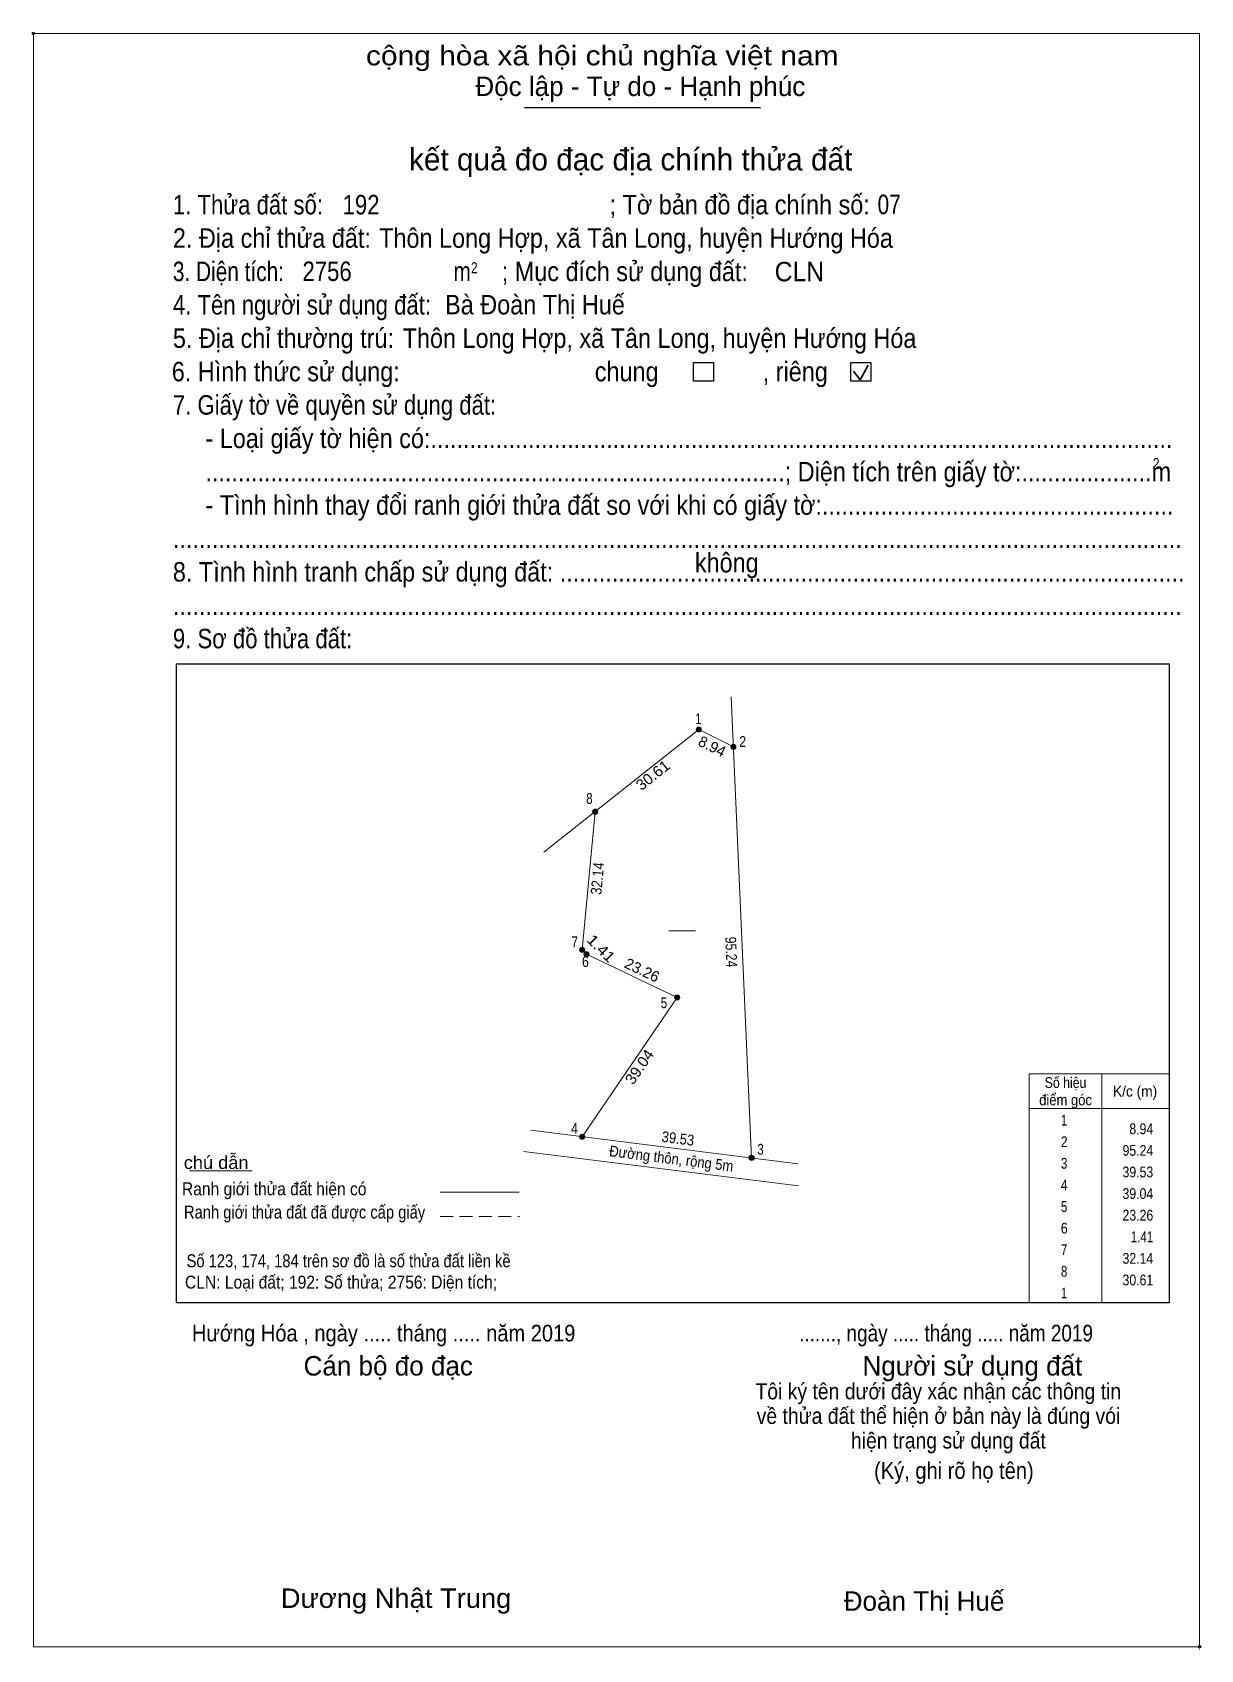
# Model space of a CAD drawing. Header units: centimetres. Extents: x 542764 to 544720, y 1835493 to 1836440.
# Drawn here: x 542764.3 to 543034.8, y 1835493.5 to 1835867.9 of the extents above.
import ezdxf
from ezdxf.enums import TextEntityAlignment as Align

# ---------------------------------------------------------------- set-up
doc = ezdxf.new("R2010")
doc.units = ezdxf.units.CM
doc.header["$PDMODE"] = 32
doc.header["$PDSIZE"] = 0.5
doc.linetypes.add('MEDIUM_DASHED', pattern=[4.5, 3, -1.5])
for name, color, linetype, lineweight in [('17', 7, 'Continuous', 13), ('2', 7, 'Continuous', 25), ('6', 7, 'Continuous', 13), ('63', 7, 'Continuous', 13)]:
    doc.layers.add(name, color=color, linetype=linetype, lineweight=lineweight)

msp = doc.modelspace()

# ---------------------------------------------------------------- hatches: boundary and pattern name
at = {"layer": '63'}
for points in [[(542919.18, 1835706.45, 1), (542917.98, 1835706.45, 1)], [(542927.18, 1835702.45, 1), (542925.98, 1835702.45, 1)], [(542895.18, 1835687.45, 1), (542893.98, 1835687.45, 1)], [(542892.18, 1835655.45, 1), (542890.98, 1835655.45, 1)], [(542893.18, 1835654.45, 1), (542891.98, 1835654.45, 1)], [(542914.18, 1835644.45, 1), (542912.98, 1835644.45, 1)], [(542892.17, 1835612.2, 1), (542890.97, 1835612.2, 1)], [(542931.4, 1835607.3, 1), (542930.2, 1835607.3, 1)]]:
    msp.add_hatch(color=256, dxfattribs=at).paths.add_polyline_path(points)

# ---------------------------------------------------------------- linework, layer by layer
at = {"layer": '17'}
msp.add_line((542800.64, 1835604.31), (542815.12, 1835604.31), dxfattribs=at)
at = {"layer": '2'}
for p, q in [((542878.24, 1835850.49), (542932.84, 1835850.49)), ((542797.62, 1835721.7), (543027.49, 1835721.7)), ((543027.49, 1835721.7), (543027.49, 1835573.74))]:
    msp.add_line(p, q, dxfattribs=at)
at = {"layer": '2', "lineweight": 35}
for p, q in [((542954.4, 1835789.45), (542955.93, 1835787.45)), ((542955.93, 1835787.45), (542957.8, 1835790.8))]:
    msp.add_line(p, q, dxfattribs=at)
at = {"layer": '2', "lineweight": 13}
msp.add_lwpolyline([(542764.51, 1835867.61), (543034.53, 1835867.61), (543034.53, 1835494.15), (542764.51, 1835494.15)], close=True, dxfattribs=at)
at = {"layer": '2'}
for points in [[(542917.31, 1835791.44), (542921.95, 1835791.44), (542921.95, 1835787.12), (542917.31, 1835787.12)], [(542953.79, 1835791.44), (542958.43, 1835791.44), (542958.43, 1835787.12), (542953.79, 1835787.12)]]:
    msp.add_lwpolyline(points, close=True, dxfattribs=at)
msp.add_lwpolyline([(543027.49, 1835573.74), (542797.62, 1835573.74), (542797.62, 1835721.7)], dxfattribs=at)
for p in [(542764.51, 1835867.61), (543034.52, 1835494.15)]:
    msp.add_point(p, dxfattribs=at)
at = {"layer": '6'}
for p, q in [((542926.07, 1835714.02), (542930.8, 1835607.3)), ((542918.58, 1835706.45), (542882.69, 1835678.04)), ((542918.58, 1835706.45), (542926.58, 1835702.45)), ((542879.65, 1835613.69), (542941.48, 1835605.96)), ((542877.96, 1835608.78), (542888.56, 1835607.45)), ((542888.56, 1835607.45), (542941.65, 1835600.82)), ((542858.68, 1835599.39), (542876.96, 1835599.39))]:
    msp.add_line(p, q, dxfattribs=at)
at = {"layer": '6', "linetype": 'MEDIUM_DASHED'}
msp.add_line((542858.66, 1835593.76), (542877.06, 1835593.76), dxfattribs=at)
at = {"layer": '6'}
msp.add_lwpolyline([(542891.57, 1835612.2), (542913.58, 1835644.45), (542892.58, 1835654.45), (542891.58, 1835655.45), (542894.58, 1835687.45)], dxfattribs=at)
at = {"layer": '63'}
for p, q in [((542911.61, 1835659.89), (542917.77, 1835659.89)), ((543011.89, 1835626.74), (543011.89, 1835573.74)), ((543011.89, 1835626.74), (543011.89, 1835573.74)), ((542995.09, 1835618.74), (543027.49, 1835618.74))]:
    msp.add_line(p, q, dxfattribs=at)
msp.add_lwpolyline([(542995.09, 1835626.74), (543027.49, 1835626.74), (543027.49, 1835573.74), (542995.09, 1835573.74)], close=True, dxfattribs=at)
for centre in [(542918.58, 1835706.45), (542926.58, 1835702.45), (542894.58, 1835687.45), (542891.58, 1835655.45), (542892.58, 1835654.45), (542913.58, 1835644.45), (542891.57, 1835612.2), (542930.8, 1835607.3)]:
    msp.add_circle(centre, 0.6, dxfattribs=at)

# ---------------------------------------------------------------- texts
at = {"layer": '2'}
for s, height, width, p in [('cộng hòa xã hội chủ nghĩa việt nam', 4.507, 1.15, (542841.5, 1835860.23)), ('1. Thửa đất số:', 4.507, 0.85, (542796.8, 1835825.72)), ('192', 4.51, 0.85, (542836.1, 1835825.72)), ('; Tờ bản đồ địa chính số:', 4.507, 0.9, (542897.92, 1835825.72)), ('07', 4.51, 0.8, (542959.96, 1835825.78)), ('2. Địa chỉ thửa đất:', 4.507, 0.9, (542796.8, 1835817.99)), ('Thôn Long Hợp, xã Tân Long, huyện Hướng Hóa', 4.505, 0.9, (542844.56, 1835817.99)), ('3. Diện tích:', 4.507, 0.8, (542796.8, 1835810.26)), ('2756', 4.51, 0.85, (542826.8, 1835810.3)), ('2', 2.575, 0.8, (542865.82, 1835812.07)), ('; Mục đích sử dụng đất:', 4.507, 0.9, (542872.94, 1835810.26)), ('CLN', 4.505, 0.95, (542936.14, 1835810.23)), ('m', 4.507, 0.8, (542861.76, 1835810.26)), ('4. Tên người sử dụng đất:', 4.507, 0.85, (542796.8, 1835802.54)), ('Bà Đoàn Thị Huế', 4.51, 0.9, (542859.82, 1835802.57)), ('5. Địa chỉ thường trú:', 4.507, 0.9, (542796.8, 1835794.81)), ('Thôn Long Hợp, xã Tân Long, huyện Hướng Hóa', 4.505, 0.9, (542850, 1835794.81)), ('6. Hình thức sử dụng:', 4.507, 0.9, (542796.54, 1835787.08)), ('chung                , riêng', 4.507, 0.9, (542894.48, 1835787.08)), ('7. Giấy tờ về quyền sử dụng đất:', 4.507, 0.85, (542796.8, 1835779.36)), ('     - Loại giấy tờ hiện có:..................................................................................................................', 4.507, 0.9, (542796.8, 1835771.63)), ('2', 2.575, 0.8, (543023.7, 1835766.74)), ('     .........................................................................................; Diện tích trên giấy tờ:....................m', 4.507, 0.9, (542796.8, 1835763.9)), ('     - Tình hình thay đổi ranh giới thửa đất so với khi có giấy tờ:......................................................', 4.507, 0.9, (542796.8, 1835756.18)), ('...........................................................................................................................................................', 4.507, 0.9, (542796.8, 1835748.45)), ('không', 4.507, 0.9, (542917.66, 1835742.85)), ('8. Tình hình tranh chấp sử dụng đất: ................................................................................................', 4.507, 0.9, (542796.8, 1835740.72)), ('...........................................................................................................................................................', 4.507, 0.9, (542796.8, 1835733)), ('9. Sơ đồ thửa đất:', 4.507, 0.85, (542796.8, 1835725.27)), ('Hướng Hóa , ngày ..... tháng ..... năm 2019', 3.86, 0.9, (542801.2, 1835564.81)), ('......., ngày ..... tháng ..... năm 2019', 3.86, 0.85, (542941.8, 1835564.81)), ('(Ký, ghi rõ họ tên)', 3.863, 0.9, (542959.16, 1835533)), ('Dương Nhật Trung', 4.505, 1.05, (542821.78, 1835503.12))]:
    msp.add_text(s, height=height, dxfattribs=dict(at, width=width)).set_placement(p)
for s, height, p in [('Độc lập - Tự do - Hạnh phúc', 4.507, (542866.84, 1835853.12)), ('Cán bộ đo đạc', 4.507, (542827.06, 1835556.92)), ('Người sử dụng đất', 4.507, (542956.48, 1835556.92)), ('Đoàn Thị Huế', 4.51, (542952.12, 1835502.46))]:
    msp.add_text(s, height=height, dxfattribs=at).set_placement(p)
for s, height, p in [('kết quả đo đạc địa chính thửa đất', 5.151, (542902.795, 1835835.89)), ('.', 1.288, (543034.497, 1835493.46))]:
    msp.add_text(s, height=height, dxfattribs=at).set_placement(p, align=Align.CENTER)
at = {"layer": '2', "width": 0.9}
for s, p in [('Tôi ký tên dưới đây xác nhận các thông tin', (542974.025, 1835551.41)), ('về thửa đất thể hiện ở bản này là đúng vói', (542974.065, 1835545.72)), ('hiện trạng sử dụng đất', (542976.36, 1835540.02))]:
    msp.add_text(s, height=3.724, dxfattribs=at).set_placement(p, align=Align.CENTER)
at = {"layer": '6'}
for s, width, p in [('chú dẫn', 1.05, (542799.32, 1835604.73)), ('Ranh giới thửa đất hiện có ', 0.9, (542798.9, 1835598.64)), ('Ranh giới thửa đất đã được cấp giấy', 0.85, (542799.36, 1835593.26)), ('Số 123, 174, 184 trên sơ đồ là số thửa đất liền kề', 0.85, (542799.96, 1835581.98)), ('CLN: Loại đất; 192: Số thửa; 2756: Diện tích;', 0.9, (542799.6, 1835577.04))]:
    msp.add_text(s, height=3, dxfattribs=dict(at, width=width)).set_placement(p)
at = {"layer": '63'}
for s, width, p in [(' 1', 0.75, (542919.18, 1835707.73)), (' 2', 0.85, (542929.52, 1835702.45)), (' 8', 0.8, (542893.98, 1835689.26)), (' 7', 0.8, (542890.6, 1835656.06)), (' 6', 0.85, (542893.11, 1835651.5)), (' 5', 0.8, (542911.24, 1835641.96)), (' 4', 0.85, (542890.59, 1835612.88)), ('8.94', 0.85, (543023.79, 1835612.79)), (' 3', 0.8, (542933.59, 1835608.05)), ('95.24', 0.85, (543023.79, 1835607.79)), ('39.53', 0.85, (543023.79, 1835602.79)), ('39.04', 0.85, (543023.79, 1835597.79)), ('23.26', 0.85, (543023.79, 1835592.79)), ('1.41', 0.8, (543023.79, 1835587.79)), ('32.14', 0.85, (543023.79, 1835582.79)), ('30.61', 0.85, (543023.79, 1835577.79))]:
    msp.add_text(s, height=2.5, dxfattribs=dict(at, width=width)).set_placement(p, align=Align.RIGHT)
for s, rotation, p in [('8.94', 333.435, (542921.096, 1835701.452)), ('23.26', 334.537, (542904.908, 1835649.647))]:
    msp.add_text(s, height=2.5, rotation=rotation, dxfattribs=at).set_placement(p, align=Align.CENTER)
for s, rotation, width, p in [('30.61', 38.367, 1.05, (542908.709, 1835694.918)), ('32.14', 84.644, 0.9, (542896.34, 1835671.868)), ('1.41', 315, 1.15, (542895.066, 1835654.904)), ('95.24', 272.539, 0.85, (542924.843, 1835654.9)), ('39.04', 55.687, 1.05, (542905.849, 1835627.675)), ('39.53', 352.88, 0.9, (542913.6, 1835610.559)), ('Đường thôn, rộng 5m', 352.88, 0.9, (542912.065, 1835605.918))]:
    msp.add_text(s, height=2.5, rotation=rotation, dxfattribs=dict(at, width=width)).set_placement(p, align=Align.CENTER)
for s, width, p in [('Số hiệu', 0.85, (543003.49, 1835623.49)), ('K/c (m)', 0.95, (543019.59, 1835621.49)), ('điểm góc', 0.9, (543003.49, 1835619.49)), (' 1', 0.75, (543002.785, 1835614.79)), (' 2', 0.85, (543002.79, 1835609.79)), (' 3', 0.8, (543002.79, 1835604.79)), (' 4', 0.85, (543002.785, 1835599.79)), (' 5', 0.8, (543002.79, 1835594.79)), (' 6', 0.85, (543002.79, 1835589.79)), (' 7', 0.8, (543002.79, 1835584.79)), (' 8', 0.8, (543002.79, 1835579.79)), (' 1', 0.75, (543002.785, 1835574.79))]:
    msp.add_text(s, height=2.5, dxfattribs=dict(at, width=width)).set_placement(p, align=Align.CENTER)

doc.saveas('drawing.dxf')
